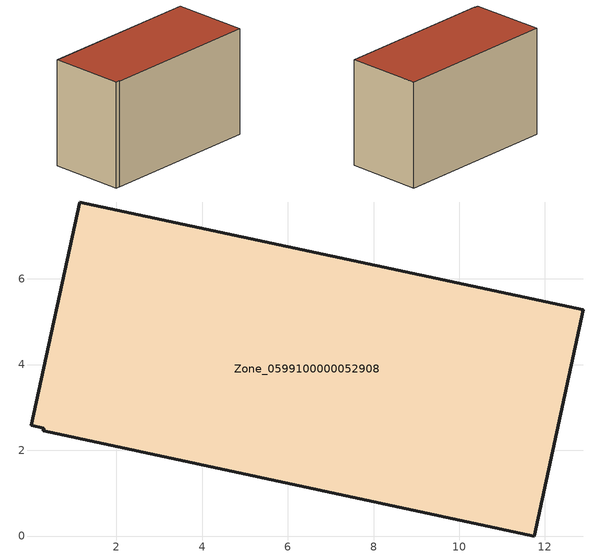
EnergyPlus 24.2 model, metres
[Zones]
Zone_0599100000052908
 floor ground (C_G): 11.75,0 0.29,2.45 0.31,2.51 0.01,2.58 1.14,7.79 12.89,5.28 z0
 wall outside (C_F): 11.75,0 12.89,5.28 1.14,7.79 0.01,2.58 0.31,2.51 0.29,2.45 11.75,0 z0:7.67
 roof outside (C_R): 0.29,2.45 11.75,0 12.89,5.28 1.14,7.79 0.01,2.58 0.31,2.51 z7.67
[BUILDING]
Pand.0599100000052908: North Axis=0; Terrain=City; Loads Convergence Tolerance Value=0.04; Temperature Convergence Tolerance Value=0.4; Solar Distribution=FullExterior; Maximum Number of Warmup Days=25; Minimum Number of Warmup Days=1
[Site:Location]
Rotterdam.The.Hague.AP_ZH_NLD Design_Conditions: Latitude=51.96; Longitude=4.45; Time Zone=1; Elevation=-4.5
[SITE:GROUNDTEMPERATURE:BUILDINGSURFACE]
18, 18, 18, 18, 18, 18, 18, 18, 18, 18, 18, 18
[MATERIAL] Thermal Absorptance=0.9; Solar Absorptance=0.7; Visible Absorptance=0.7
Name | Roughness | Thickness | Conductivity | Density | Specific Heat
G.TI.1975-1991 | MediumSmooth | 0.15 | 0.288461 | 540 | 1210
F.TI.1975-1991 | Rough | 0.3 | 0.230769 | 1920 | 840
R.TI.1975-1991 | MediumRough | 0.2 | 0.153846 | 1500 | 1000
[CONSTRUCTION]
C_G: G.TI.1975-1991
C_F: F.TI.1975-1991
C_R: R.TI.1975-1991
[ZONE]
Zone_0599100000052908: Type=1; Multiplier=1; Ceiling Height=Autocalculate; Volume=Autocalculate; Floor Area=autocalculate; Part of Total Floor Area=Yes
[ZONEINFILTRATION:DESIGNFLOWRATE]
Infil_Zone_0599100000052908: Zone or ZoneList or Space or SpaceList=Zone_0599100000052908; Schedule=AlwaysOn; Design Flow Rate Calculation Method=Flow/Area; Flow Rate per Floor Area=0.003; Constant Term Coefficient=1; Temperature Term Coefficient=0; Velocity Term Coefficient=0; Velocity Squared Term Coefficient=0
[HVACTEMPLATE:ZONE:IDEALLOADSAIRSYSTEM]
Zone_0599100000052908: Maximum Heating Supply Air Temperature=50; Minimum Cooling Supply Air Temperature=13; Maximum Heating Supply Air Humidity Ratio=0.0156; Minimum Cooling Supply Air Humidity Ratio=0.0077; Heating Limit=NoLimit; Cooling Limit=NoLimit; Dehumidification Control Type=ConstantSensibleHeatRatio; Cooling Sensible Heat Ratio=0.7; Dehumidification Setpoint=60; Humidification Control Type=None; Humidification Setpoint=30; Outdoor Air Method=None; Outdoor Air Flow Rate per Person=0.00944; Outdoor Air Flow Rate per Zone Floor Area=0; Outdoor Air Flow Rate per Zone=0; Demand Controlled Ventilation Type=None; Outdoor Air Economizer Type=NoEconomizer; Heat Recovery Type=None; Sensible Heat Recovery Effectiveness=0.7; Latent Heat Recovery Effectiveness=0.65
[ZONECONTROL:THERMOSTAT]
ThermostatControl_Zone_0599100000052908: Zone or ZoneList=Zone_0599100000052908; Control Type Schedule=DualSetpointControlType; Control 1=Thermostat_Zone_0599100000052908; Temperature Difference Between Cutout And Setpoint=0
[THERMOSTATSETPOINT:DUALSETPOINT]
Thermostat_Zone_0599100000052908: Heating Setpoint Temperature Schedule=HeatingSetpoint_Zone_0599100000052908; Cooling Setpoint Temperature Schedule=CoolingSetpoint_Zone_0599100000052908
[SCHEDULE:COMPACT]
HeatingSetpoint_Zone_0599100000052908: Through: 12/31, For: AllDays, Until: 24:00, 21
CoolingSetpoint_Zone_0599100000052908: Through: 12/31, For: AllDays, Until: 24:00, 24
DualSetpointControlType: Through: 12/31, For: AllDays, Until: 24:00, 4
AlwaysOn: Through: 12/31, For: AllDays, Until: 24:00, 1
